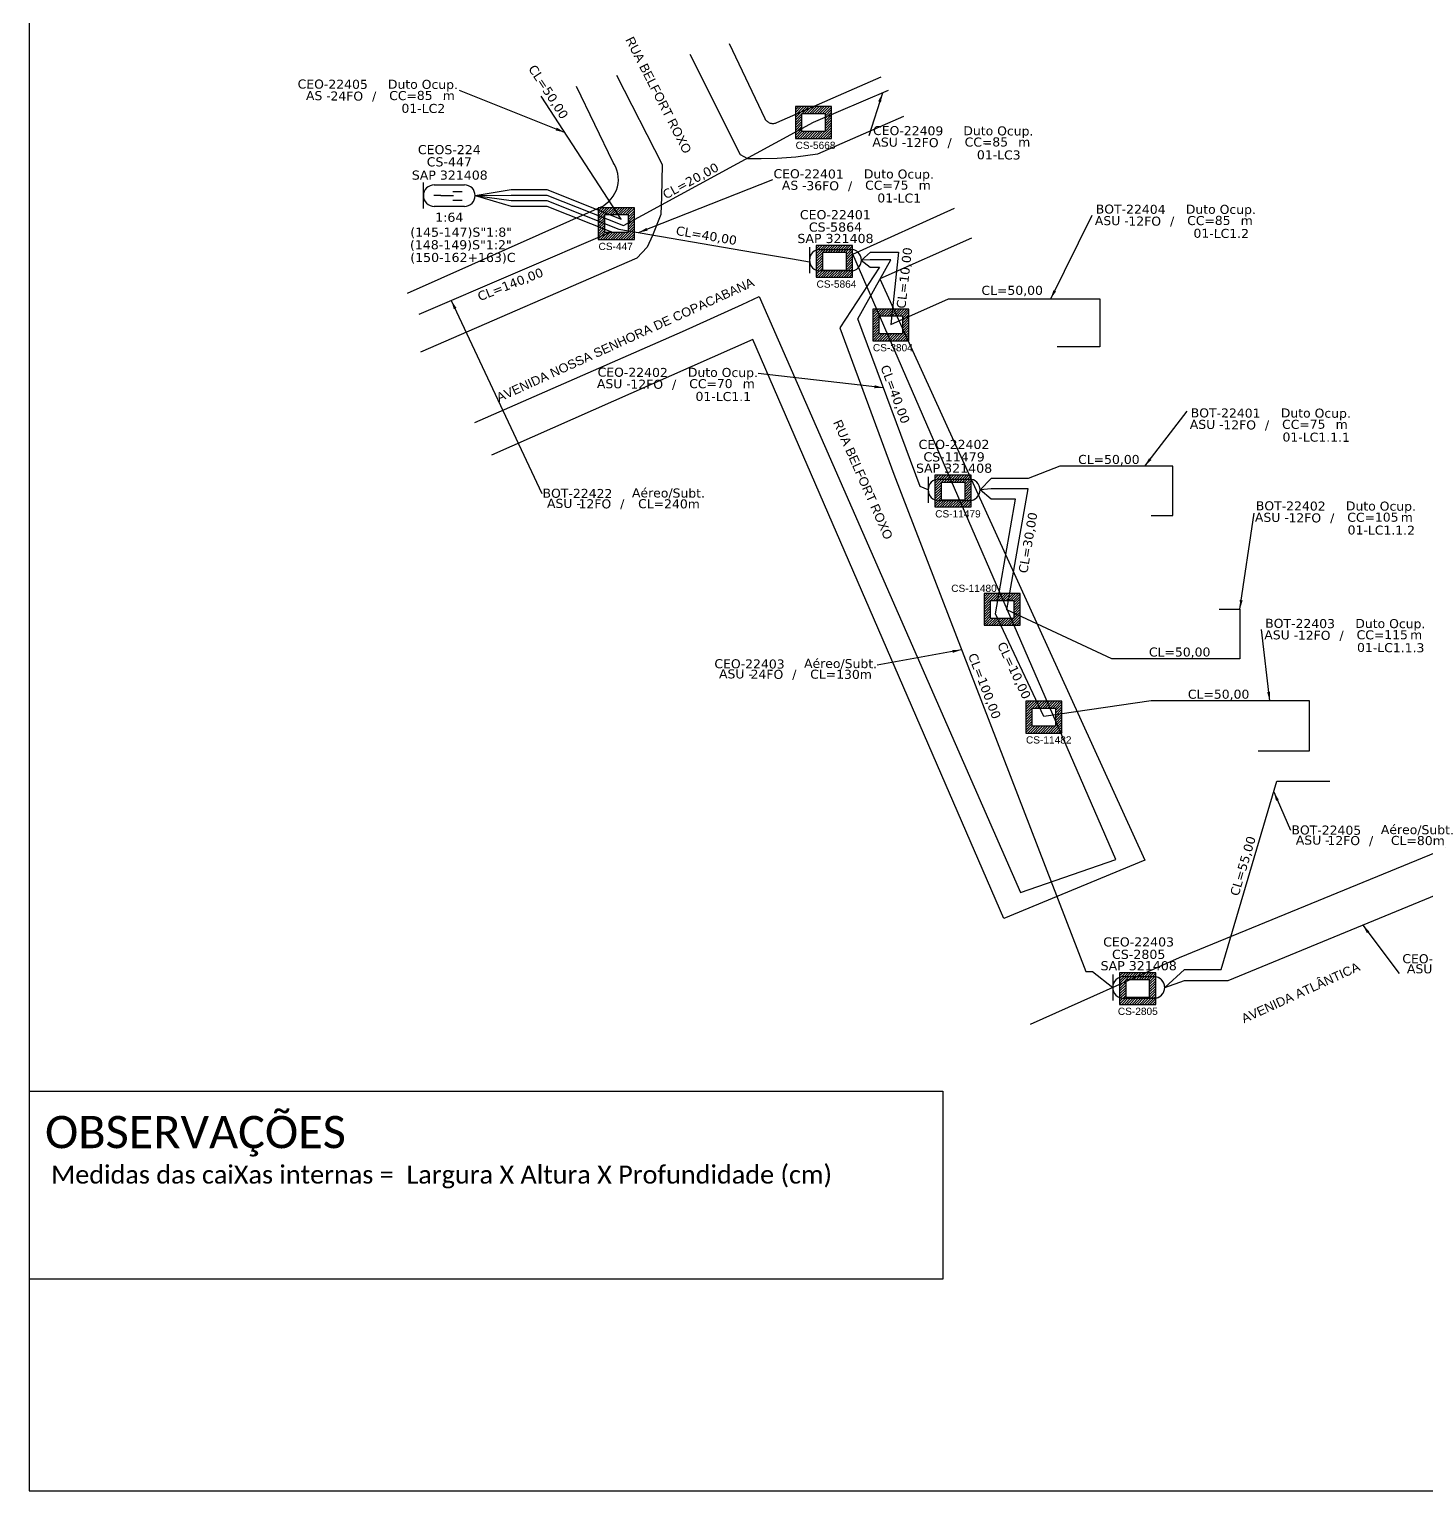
# Model space of a CAD drawing. Extents: x -89 to 749, y 705 to 1299.
# Drawn here: x -89.3 to 219.7, y 705 to 1028.3 of the extents above; entities that cross this region are included whole.
import ezdxf
from ezdxf.enums import TextEntityAlignment as Align

# ---------------------------------------------------------------- set-up
doc = ezdxf.new("R2010")
doc.units = 0
for name, color, linetype in [('10.0-Cartográfico', 252, 'Continuous'), ('10.1-Caixas Subterrâneas', 5, 'Continuous'), ('20.4-CEOS', 1, 'Continuous'), ('20.5-CEO', 1, 'Continuous'), ('CAP a instalar', 1, 'Continuous'), ('celulas gpon', 7, 'Continuous'), ('label_cabos', 7, 'Continuous'), ('Legenda', 1, 'Continuous'), ('Segmento de Logradouro Texto', 238, 'Continuous')]:
    doc.layers.add(name, color=color, linetype=linetype)
doc.layers.add('EXTRA', color=50, linetype='Continuous', plot=False)
doc.styles.add('ARIAL', font='arial.ttf')
doc.styles.add('DIGICADE', font='')
doc.styles.add('siredit', font='verdana.ttf')
doc.styles.add('WMF-Calibri0', font='calibri.ttf')
doc.styles.get('DIGICADE').set_extended_font_data('Arial')
doc.linetypes.add('FENCELINE1', pattern='A,0.25,-0.1,[133,ltypeshp.shx,S=0.1,R=0,X=-0.1,Y=0],-0.1,1', length=1.45)
doc.dimstyles.new('CC', dxfattribs={"dimtxt": 1, "dimasz": 2, "dimexe": 0.18, "dimexo": 0.0625, "dimgap": 0.09, "dimtad": 0, "dimdec": 0, "dimrnd": 1, "dimzin": 0, "dimdsep": 46, "dimtxsty": 'siredit', "dimblk": 'NONE', "dimcen": 0, "dimse1": 1, "dimse2": 1, "dimsd1": 1, "dimsd2": 1, "dimclrt": 7, "dimadec": 0, "dimazin": 0, "dimtfac": 1, "dimtdec": 0, "dimtofl": 0, "dimtmove": 0, "dimatfit": 3, "dimfxl": 0, "dimtolj": 1, "dimtzin": 0, "dimarcsym": 0})

# ---------------------------------------------------------------- blocks, each defined once
blk = doc.blocks.new('*X72')
at = {"color": 0, "linetype": 'Continuous'}
for p, q in [((-1.25, 0.34099), (-0.49099, 1.1)), ((-1.25, 0.517767), (-0.667767, 1.1)), ((-1.25, 0.694544), (-0.844544, 1.1)), ((-1.25, 0.87132), (-1.02132, 1.1)), ((-1.25, 1.048097), (-1.198097, 1.1)), ((-0.789214, 0.625), (-0.314214, 1.1)), ((-0.612437, 0.625), (-0.137437, 1.1)), ((-0.43566, 0.625), (0.03934, 1.1)), ((-0.258883, 0.625), (0.216117, 1.1)), ((-0.082107, 0.625), (0.392893, 1.1)), ((0.09467, 0.625), (0.56967, 1.1)), ((0.271447, 0.625), (0.746447, 1.1)), ((0.448223, 0.625), (0.923223, 1.1)), ((0.625, 0.625), (1.1, 1.1)), ((0.801777, 0.625), (1.25, 1.073223)), ((-1.25, 0.164214), (-0.8035, 0.610714)), ((-1.25, -0.012563), (-0.8035, 0.433937)), ((-1.25, -0.18934), (-0.8035, 0.25716)), ((-1.25, -0.366117), (-0.8035, 0.080383)), ((0.8035, 0.449947), (1.25, 0.896447)), ((0.8035, 0.27317), (1.25, 0.71967)), ((0.8035, 0.096393), (1.25, 0.542893)), ((0.8035, -0.080383), (1.25, 0.366117)), ((0.8035, -0.25716), (1.25, 0.18934)), ((0.8035, -0.433937), (1.25, 0.012563)), ((-1.25, -0.542893), (-0.8035, -0.096393)), ((-1.25, -0.71967), (-0.8035, -0.27317)), ((-1.25, -0.896447), (-0.8035, -0.449947)), ((-1.25, -1.073223), (-0.801777, -0.625)), ((-1.1, -1.1), (-0.625, -0.625)), ((-0.923223, -1.1), (-0.448223, -0.625)), ((-0.746447, -1.1), (-0.271447, -0.625)), ((-0.56967, -1.1), (-0.09467, -0.625)), ((-0.392893, -1.1), (0.082107, -0.625)), ((-0.216117, -1.1), (0.258883, -0.625)), ((-0.03934, -1.1), (0.43566, -0.625)), ((0.137437, -1.1), (0.612437, -0.625)), ((0.314214, -1.1), (0.789214, -0.625)), ((0.49099, -1.1), (1.25, -0.34099)), ((0.667767, -1.1), (1.25, -0.517767)), ((0.8035, -0.610714), (1.25, -0.164214)), ((0.844544, -1.1), (1.25, -0.694544)), ((1.02132, -1.1), (1.25, -0.87132)), ((1.198097, -1.1), (1.25, -1.048097))]:
    blk.add_line(p, q, dxfattribs=at)
blk = doc.blocks.new('MANHOLE_MQ')
at = {"color": 0, "linetype": 'Continuous'}
for p, q in [((0.00000623, 0.00000569), (-0.00000627, 0.00000569)), ((-0.00000627, 0.00000569), (-0.00000627, -0.00000531)), ((0.00000623, -0.00000531), (0.00000623, 0.00000569)), ((-0.00000404, 0.00000331), (0.00000399, 0.00000331)), ((-0.00000404, -0.00000294), (-0.00000404, 0.00000331)), ((0.00000399, 0.00000331), (0.00000399, -0.00000294)), ((0.00000399, -0.00000294), (-0.00000404, -0.00000294)), ((0.00000399, -0.00000294), (0.00000399, -0.00000294)), ((-0.00000627, -0.00000531), (0.00000623, -0.00000531))]:
    blk.add_line(p, q, dxfattribs=at)
at = {"color": 0, "linetype": 'Continuous', "xscale": 5e-06, "yscale": 5e-06, "zscale": 1e-05}
blk.add_blockref('*X72', (-0.00000002, 0.00000019), dxfattribs=at)
blk = doc.blocks.new('Inst CB DT OCUP CFOA-SM-AS-80-TS-36')
at = {"layer": 'label_cabos', "color": 0, "style": 'siredit'}
for tag, flags, p in [('ID_ATIVIDADE', 3, (1.31, 2.67)), ('FATOR', 1, (11.56, 2.55))]:
    blk.add_attdef(tag, text='', height=1, rotation=359.69, dxfattribs=dict(at, flags=flags)).set_placement(p, align=Align.MIDDLE_CENTER)
for tag, p in [('DESTINO_CABO', (3.13, 1.26)), ('TIPO_CABO', (13.11, 1.24)), ('TIPO_CABO', (1.76, 0)), ('CABO', (4.69, -0.05)), ('/', (7.71, -0.05)), ('LANCE', (10.91, 0)), ('UND', (15.96, 0)), ('FID', (13.15, -1.41))]:
    blk.add_attdef(tag, text='', height=1, rotation=359.69, dxfattribs=at).set_placement(p, align=Align.MIDDLE_CENTER)
blk.add_attdef('QTDE', (12.43, -0.47), '', height=1, rotation=359.69, dxfattribs=at)
blk = doc.blocks.new('_None')
blk = doc.blocks.new('Inst CB DT OCUP CFOA-SM-ASU-120-S-12')
at = {"layer": 'label_cabos', "color": 0, "style": 'siredit'}
for tag, flags, p in [('ID_ATIVIDADE', 3, (1.31, 2.67)), ('FATOR', 1, (11.56, 2.55))]:
    blk.add_attdef(tag, text='', height=1, rotation=359.69, dxfattribs=dict(at, flags=flags)).set_placement(p, align=Align.MIDDLE_CENTER)
for tag, p in [('DESTINO_CABO', (3.13, 1.26)), ('TIPO_CABO', (13.11, 1.24)), ('TIPO_CABO', (1.26, 0)), ('CABO', (4.69, -0.05)), ('/', (7.71, -0.05)), ('LANCE', (10.91, 0)), ('UND', (15.96, 0)), ('FID', (13.15, -1.41))]:
    blk.add_attdef(tag, text='', height=1, rotation=359.69, dxfattribs=at).set_placement(p, align=Align.MIDDLE_CENTER)
blk.add_attdef('QTDE', (12.43, -0.47), '', height=1, rotation=359.69, dxfattribs=at)
blk = doc.blocks.new('LEGENDA DOS CABOS')
at = {"layer": 'EXTRA', "color": 0, "style": 'siredit'}
for tag, p in [('ID', (4.6, 0.97)), ('XX', (9.03, 0.97))]:
    blk.add_attdef(tag, text='', height=0.48, rotation=359.69, dxfattribs=at).set_placement(p, align=Align.MIDDLE_CENTER)
at = {"layer": 'Legenda', "color": 0, "style": 'siredit'}
for tag, p in [('TIPO_CABO', (1.31, 0)), ('CABO', (4.69, -0.05)), ('/', (6.81, -0.05)), ('METROS', (10.03, -0.05))]:
    blk.add_attdef(tag, text='', height=0.8, rotation=359.69, dxfattribs=at).set_placement(p, align=Align.MIDDLE_CENTER)
blk = doc.blocks.new('Inst CB DT OCUP CFOA-SM-AS-80-TS-24')
at = {"layer": 'label_cabos', "color": 0, "style": 'siredit'}
for tag, flags, p in [('ID_ATIVIDADE', 3, (1.31, 2.67)), ('FATOR', 1, (11.56, 2.55))]:
    blk.add_attdef(tag, text='', height=1, rotation=359.69, dxfattribs=dict(at, flags=flags)).set_placement(p, align=Align.MIDDLE_CENTER)
for tag, p in [('DESTINO_CABO', (3.13, 1.26)), ('TIPO_CABO', (13.11, 1.24)), ('TIPO_CABO', (1.76, 0)), ('CABO', (4.69, -0.05)), ('/', (7.71, -0.05)), ('LANCE', (10.91, 0)), ('UND', (15.96, 0)), ('FID', (13.15, -1.41))]:
    blk.add_attdef(tag, text='', height=1, rotation=359.69, dxfattribs=at).set_placement(p, align=Align.MIDDLE_CENTER)
blk.add_attdef('QTDE', (12.43, -0.47), '', height=1, rotation=359.69, dxfattribs=at)

msp = doc.modelspace()

# ---------------------------------------------------------------- linework, layer by layer
msp.add_lwpolyline([(-89.32, 705.02), (749.25, 705.02), (749.25, 1299.02), (-89.32, 1299.02), (-89.32, 705.02)])
at = {"color": 7}
for points in [[(150.29, 819.26), (150.29, 813.49)], [(152.69, 818.77), (159.4, 818.77)], [(152.69, 813.98), (159.33, 813.98)]]:
    msp.add_lwpolyline(points, dxfattribs=at)
msp.add_lwpolyline([(-89.24, 793.42), (112.74, 793.42), (112.74, 751.85), (-89.24, 751.85)], close=True, dxfattribs=at)
for centre, start, end in [((152.69, 816.37), 90, 270), ((159.4, 816.37), 268.3302, 90)]:
    msp.add_arc(centre, 2.39, start, end, dxfattribs=at)
at = {"layer": '10.0-Cartográfico', "color": 4}
for points in [[(65.49, 1025.18), (73.37, 1008.59), (73.45, 1008.41), (73.57, 1008.25), (73.69, 1008.11), (73.84, 1007.98), (74, 1007.86), (74.16, 1007.75), (74.35, 1007.66), (74.53, 1007.59), (74.73, 1007.54), (74.94, 1007.52), (75.14, 1007.51), (75.35, 1007.51), (75.55, 1007.55), (75.74, 1007.59), (75.99, 1007.68), (99.06, 1017.82)], [(103.99, 1009.01), (85.04, 1000.72), (80.23, 1000.07), (76.06, 999.73), (72.52, 999.69), (69.63, 999.65), (68.01, 1000.53), (56.87, 1022.76)], [(-5.63, 969.99), (37.66, 989.31), (38.3, 989.76), (38.88, 990.26), (39.4, 990.82), (39.84, 991.44), (40.22, 992.1), (40.54, 992.77), (40.76, 993.48), (40.91, 994.22), (40.96, 994.96), (40.95, 995.7), (40.84, 996.42), (40.66, 997.14), (40.37, 997.84), (40.03, 998.51), (39.81, 998.87), (31.73, 1015.71)], [(40.59, 1018.19), (50.65, 998.44), (50.51, 991.25), (50.33, 987.33), (48.51, 982.73), (47.36, 980.1), (45.04, 977.68), (-2.77, 956.88)], [(9.21, 941.31), (55.18, 961.48), (68.33, 967.45), (72.09, 969.19), (129.9, 837.36), (150.98, 844.64), (92.85, 978.59), (115.3, 988.79)], [(119.04, 982.09), (98.79, 973.13), (157.41, 844.49), (126.22, 831.62), (70.7, 959.73), (12.92, 934.14)], [(132.12, 808.24), (165.03, 823.01), (288.87, 873.78)]]:
    msp.add_lwpolyline(points, dxfattribs=at)
at = {"layer": '20.5-CEO', "color": 7}
for p, q in [((0.24, 993.92), (6.92, 993.92)), ((6.92, 989.15), (0.24, 989.15)), ((85.62, 979.65), (92.33, 979.65)), ((92.33, 974.86), (85.62, 974.86)), ((111.86, 928.82), (118.57, 928.82)), ((118.57, 924.04), (111.86, 924.04)), ((152.69, 818.77), (159.4, 818.77)), ((159.4, 813.98), (152.69, 813.98))]:
    msp.add_line(p, q, dxfattribs=at)
for points in [[(-2.15, 988.66), (-2.15, 994.41)], [(1.73, 991.54), (0.13, 991.54)], [(1.73, 991.54), (4.49, 991.54)], [(4.37, 992.48), (6.4, 992.48)], [(4.37, 990.5), (6.4, 990.5)], [(83.23, 980.14), (83.23, 974.37)], [(109.46, 929.32), (109.46, 923.55)], [(150.29, 819.26), (150.29, 813.49)]]:
    msp.add_lwpolyline(points, dxfattribs=at)
for centre, radius, start, end in [((0.24, 991.54), 2.38, 90, 270), ((6.92, 991.54), 2.38, 270, 90), ((85.62, 977.26), 2.39, 90, 270), ((92.33, 977.26), 2.39, 270, 90), ((111.86, 926.43), 2.39, 90, 270), ((118.57, 926.43), 2.39, 270, 90), ((152.69, 816.37), 2.39, 90, 270), ((159.4, 816.37), 2.39, 270, 90)]:
    msp.add_arc(centre, radius, start, end, dxfattribs=at)
at = {"layer": 'CAP a instalar', "color": 7, "linetype": 'FENCELINE1', "ltscale": 5}
for points in [[(9.31, 991.53), (17.28, 991.65), (25.13, 991.65), (42.07, 984.93), (84.1, 1007.82), (100.71, 1014.88)], [(9.31, 991.53), (17.28, 992.86), (25.13, 992.86), (41.61, 986.33), (23.93, 1013.52)], [(9.31, 991.53), (17.28, 989.22), (25.13, 989.22), (39.45, 983.54), (-3.17, 965.25)], [(9.31, 991.53), (17.28, 990.43), (25.13, 990.43), (41.1, 984.1), (71.09, 978.98), (79.45, 977.55), (83.23, 976.9)], [(94.68, 977.22), (96.67, 975.68), (98.68, 975.68), (89.93, 962.27), (101.85, 929.95), (144.31, 819.91), (145.84, 819.93), (150.29, 816.37)], [(109.46, 926.43), (107.71, 927.16), (93.94, 964.31), (101.21, 977.33), (96.67, 977.34), (94.68, 977.22)], [(94.73, 977.26), (96.76, 979), (102.95, 979), (101.2, 963.05), (114, 968.69), (147.46, 968.69), (147.46, 958.11), (138.02, 958.11)], [(158.83, 920.79), (163.58, 920.79), (163.58, 931.67), (138.63, 931.67), (131.6, 928.92), (123.42, 928.92), (120.96, 926.43)], [(173.83, 900.08), (178.43, 900.08), (178.43, 889.07), (150.09, 889.07), (126.91, 899.88), (131.6, 926.66), (123.42, 926.66), (120.96, 926.43)], [(182.49, 868.71), (193.8, 868.71), (193.8, 879.75), (158.81, 879.75), (135.05, 876.29), (124.35, 899.02), (128.8, 924.41), (123.42, 924.41), (120.96, 926.43)], [(161.79, 816.37), (166.13, 817.91), (175.83, 817.91), (285, 862.85), (286.47, 867.85), (290.29, 867.8), (291.99, 870.25)], [(161.79, 816.37), (166.13, 820.36), (174.29, 820.36), (186.61, 861.98), (198.33, 861.98)]]:
    msp.add_lwpolyline(points, dxfattribs=at)

# ---------------------------------------------------------------- block references
at = {"layer": '10.1-Caixas Subterrâneas', "color": 30, "xscale": 639575.1086223164, "yscale": 639575.1086223164, "zscale": 639575.1086223164}
for p, rotation in [((84.1, 1007.82), 180.0000000000629), ((40.52, 985.46), 180.0000000000629), ((88.73, 977.12), 180.0000000000628), ((101.2, 963.05), 180.0000000000627), ((114.97, 926.3), 180.0000000000627), ((125.84, 900.12), 180.0000000000626), ((135.05, 876.29), 180.0000000000626), ((155.8, 816.24), 180.0000000000626)]:
    msp.add_blockref('MANHOLE_MQ', p, dxfattribs=dict(at, rotation=rotation))
at = {"layer": 'label_cabos', "color": 0, "lineweight": 0}
ref = msp.add_blockref('Inst CB DT OCUP CFOA-SM-AS-80-TS-24', (-28.47, 1013.66), dxfattribs=dict(at, xscale=2, yscale=2, zscale=2))
ref.add_attrib('DESTINO_CABO', 'CEO-22405', dxfattribs={"color": 0, "height": 2, "rotation": 359.69, "style": 'siredit'}).set_placement((-22.2, 1016.19), align=Align.MIDDLE_CENTER)
ref.add_attrib('CABO', '24FO', dxfattribs={"color": 0, "height": 2, "rotation": 359.69, "style": 'siredit'}).set_placement((-19.09, 1013.56), align=Align.MIDDLE_CENTER)
ref.add_attrib('TIPO_CABO', 'Duto Ocup.', dxfattribs={"color": 0, "height": 2, "rotation": 359.69, "style": 'siredit'}).set_placement((-2.25, 1016.15), align=Align.MIDDLE_CENTER)
ref.add_attrib('/', '/', dxfattribs={"color": 0, "height": 2, "rotation": 359.69, "style": 'siredit'}).set_placement((-13.04, 1013.56), align=Align.MIDDLE_CENTER)
ref.add_attrib('TIPO_CABO', 'AS - ', dxfattribs={"color": 0, "height": 2, "rotation": 359.69, "style": 'siredit'}).set_placement((-24.94, 1013.65), align=Align.MIDDLE_CENTER)
ref.add_attrib('FID', '01-LC2', dxfattribs={"color": 0, "height": 2, "rotation": 359.69, "style": 'siredit'}).set_placement((-2.17, 1010.83), align=Align.MIDDLE_CENTER)
ref.add_attrib('LANCE', 'CC=', dxfattribs={"color": 0, "height": 2, "rotation": 359.69, "style": 'siredit'}).set_placement((-6.65, 1013.66), align=Align.MIDDLE_CENTER)
ref.add_attrib('QTDE', '85', (-3.61, 1012.71), dxfattribs={"color": 0, "height": 2, "rotation": 359.69, "style": 'siredit'})
ref.add_attrib('UND', 'm', dxfattribs={"color": 0, "height": 2, "rotation": 359.69, "style": 'siredit'}).set_placement((3.46, 1013.66), align=Align.MIDDLE_CENTER)
ref = msp.add_blockref('Inst CB DT OCUP CFOA-SM-ASU-120-S-12', (98.79, 1003.37), dxfattribs=dict(at, xscale=2, yscale=2, zscale=2))
ref.add_attrib('DESTINO_CABO', 'CEO-22409', dxfattribs={"color": 0, "height": 2, "rotation": 359.69, "style": 'siredit'}).set_placement((105.06, 1005.9), align=Align.MIDDLE_CENTER)
ref.add_attrib('CABO', '12FO', dxfattribs={"color": 0, "height": 2, "rotation": 359.69, "style": 'siredit'}).set_placement((108.17, 1003.27), align=Align.MIDDLE_CENTER)
ref.add_attrib('TIPO_CABO', 'Duto Ocup.', dxfattribs={"color": 0, "height": 2, "rotation": 359.69, "style": 'siredit'}).set_placement((125.01, 1005.86), align=Align.MIDDLE_CENTER)
ref.add_attrib('/', '/', dxfattribs={"color": 0, "height": 2, "rotation": 359.69, "style": 'siredit'}).set_placement((114.22, 1003.27), align=Align.MIDDLE_CENTER)
ref.add_attrib('TIPO_CABO', 'ASU - ', dxfattribs={"color": 0, "height": 2, "rotation": 359.69, "style": 'siredit'}).set_placement((101.32, 1003.36), align=Align.MIDDLE_CENTER)
ref.add_attrib('FID', '01-LC3', dxfattribs={"color": 0, "height": 2, "rotation": 359.69, "style": 'siredit'}).set_placement((125.09, 1000.55), align=Align.MIDDLE_CENTER)
ref.add_attrib('LANCE', 'CC=', dxfattribs={"color": 0, "height": 2, "rotation": 359.69, "style": 'siredit'}).set_placement((120.61, 1003.38), align=Align.MIDDLE_CENTER)
ref.add_attrib('QTDE', '85', (123.65, 1002.42), dxfattribs={"color": 0, "height": 2, "rotation": 359.69, "style": 'siredit'})
ref.add_attrib('UND', 'm', dxfattribs={"color": 0, "height": 2, "rotation": 359.69, "style": 'siredit'}).set_placement((130.72, 1003.38), align=Align.MIDDLE_CENTER)
ref = msp.add_blockref('Inst CB DT OCUP CFOA-SM-AS-80-TS-36', (76.78, 993.83), dxfattribs=dict(at, xscale=2, yscale=2, zscale=2))
ref.add_attrib('DESTINO_CABO', 'CEO-22401', dxfattribs={"color": 0, "height": 2, "rotation": 359.69, "style": 'siredit'}).set_placement((83.04, 996.35), align=Align.MIDDLE_CENTER)
ref.add_attrib('CABO', '36FO', dxfattribs={"color": 0, "height": 2, "rotation": 359.69, "style": 'siredit'}).set_placement((86.15, 993.72), align=Align.MIDDLE_CENTER)
ref.add_attrib('TIPO_CABO', 'Duto Ocup.', dxfattribs={"color": 0, "height": 2, "rotation": 359.69, "style": 'siredit'}).set_placement((103, 996.31), align=Align.MIDDLE_CENTER)
ref.add_attrib('/', '/', dxfattribs={"color": 0, "height": 2, "rotation": 359.69, "style": 'siredit'}).set_placement((92.21, 993.72), align=Align.MIDDLE_CENTER)
ref.add_attrib('TIPO_CABO', 'AS - ', dxfattribs={"color": 0, "height": 2, "rotation": 359.69, "style": 'siredit'}).set_placement((80.3, 993.82), align=Align.MIDDLE_CENTER)
ref.add_attrib('FID', '01-LC1', dxfattribs={"color": 0, "height": 2, "rotation": 359.69, "style": 'siredit'}).set_placement((103.07, 991), align=Align.MIDDLE_CENTER)
ref.add_attrib('LANCE', 'CC=', dxfattribs={"color": 0, "height": 2, "rotation": 359.69, "style": 'siredit'}).set_placement((98.6, 993.83), align=Align.MIDDLE_CENTER)
ref.add_attrib('QTDE', '75', (101.64, 992.88), dxfattribs={"color": 0, "height": 2, "rotation": 359.69, "style": 'siredit'})
ref.add_attrib('UND', 'm', dxfattribs={"color": 0, "height": 2, "rotation": 359.69, "style": 'siredit'}).set_placement((108.71, 993.83), align=Align.MIDDLE_CENTER)
ref = msp.add_blockref('Inst CB DT OCUP CFOA-SM-ASU-120-S-12', (148, 986.01), dxfattribs=dict(at, xscale=2, yscale=2, zscale=2))
ref.add_attrib('DESTINO_CABO', 'BOT-22404', dxfattribs={"color": 0, "height": 2, "rotation": 359.69, "style": 'siredit'}).set_placement((154.26, 988.53), align=Align.MIDDLE_CENTER)
ref.add_attrib('CABO', '12FO', dxfattribs={"color": 0, "height": 2, "rotation": 359.69, "style": 'siredit'}).set_placement((157.37, 985.9), align=Align.MIDDLE_CENTER)
ref.add_attrib('TIPO_CABO', 'Duto Ocup.', dxfattribs={"color": 0, "height": 2, "rotation": 359.69, "style": 'siredit'}).set_placement((174.21, 988.5), align=Align.MIDDLE_CENTER)
ref.add_attrib('/', '/', dxfattribs={"color": 0, "height": 2, "rotation": 359.69, "style": 'siredit'}).set_placement((163.43, 985.9), align=Align.MIDDLE_CENTER)
ref.add_attrib('TIPO_CABO', 'ASU - ', dxfattribs={"color": 0, "height": 2, "rotation": 359.69, "style": 'siredit'}).set_placement((150.52, 986), align=Align.MIDDLE_CENTER)
ref.add_attrib('FID', '01-LC1.2', dxfattribs={"color": 0, "height": 2, "rotation": 359.69, "style": 'siredit'}).set_placement((174.29, 983.18), align=Align.MIDDLE_CENTER)
ref.add_attrib('LANCE', 'CC=', dxfattribs={"color": 0, "height": 2, "rotation": 359.69, "style": 'siredit'}).set_placement((169.82, 986.01), align=Align.MIDDLE_CENTER)
ref.add_attrib('QTDE', '85', (172.86, 985.06), dxfattribs={"color": 0, "height": 2, "rotation": 359.69, "style": 'siredit'})
ref.add_attrib('UND', 'm', dxfattribs={"color": 0, "height": 2, "rotation": 359.69, "style": 'siredit'}).set_placement((179.93, 986.01), align=Align.MIDDLE_CENTER)
ref = msp.add_blockref('Inst CB DT OCUP CFOA-SM-ASU-120-S-12', (37.87, 949.93), dxfattribs=dict(at, xscale=2, yscale=2, zscale=2))
ref.add_attrib('DESTINO_CABO', 'CEO-22402', dxfattribs={"color": 0, "height": 2, "rotation": 359.69, "style": 'siredit'}).set_placement((44.14, 952.45), align=Align.MIDDLE_CENTER)
ref.add_attrib('CABO', '12FO', dxfattribs={"color": 0, "height": 2, "rotation": 359.69, "style": 'siredit'}).set_placement((47.24, 949.82), align=Align.MIDDLE_CENTER)
ref.add_attrib('TIPO_CABO', 'Duto Ocup.', dxfattribs={"color": 0, "height": 2, "rotation": 359.69, "style": 'siredit'}).set_placement((64.09, 952.42), align=Align.MIDDLE_CENTER)
ref.add_attrib('/', '/', dxfattribs={"color": 0, "height": 2, "rotation": 359.69, "style": 'siredit'}).set_placement((53.3, 949.82), align=Align.MIDDLE_CENTER)
ref.add_attrib('TIPO_CABO', 'ASU - ', dxfattribs={"color": 0, "height": 2, "rotation": 359.69, "style": 'siredit'}).set_placement((40.4, 949.92), align=Align.MIDDLE_CENTER)
ref.add_attrib('FID', '01-LC1.1', dxfattribs={"color": 0, "height": 2, "rotation": 359.69, "style": 'siredit'}).set_placement((64.17, 947.1), align=Align.MIDDLE_CENTER)
ref.add_attrib('LANCE', 'CC=', dxfattribs={"color": 0, "height": 2, "rotation": 359.69, "style": 'siredit'}).set_placement((59.69, 949.93), align=Align.MIDDLE_CENTER)
ref.add_attrib('QTDE', '70', (62.73, 948.98), dxfattribs={"color": 0, "height": 2, "rotation": 359.69, "style": 'siredit'})
ref.add_attrib('UND', 'm', dxfattribs={"color": 0, "height": 2, "rotation": 359.69, "style": 'siredit'}).set_placement((69.8, 949.93), align=Align.MIDDLE_CENTER)
ref = msp.add_blockref('Inst CB DT OCUP CFOA-SM-ASU-120-S-12', (168.99, 940.93), dxfattribs=dict(at, xscale=2, yscale=2, zscale=2))
ref.add_attrib('DESTINO_CABO', 'BOT-22401', dxfattribs={"color": 0, "height": 2, "rotation": 359.69, "style": 'siredit'}).set_placement((175.26, 943.45), align=Align.MIDDLE_CENTER)
ref.add_attrib('CABO', '12FO', dxfattribs={"color": 0, "height": 2, "rotation": 359.69, "style": 'siredit'}).set_placement((178.37, 940.82), align=Align.MIDDLE_CENTER)
ref.add_attrib('TIPO_CABO', 'Duto Ocup.', dxfattribs={"color": 0, "height": 2, "rotation": 359.69, "style": 'siredit'}).set_placement((195.21, 943.42), align=Align.MIDDLE_CENTER)
ref.add_attrib('/', '/', dxfattribs={"color": 0, "height": 2, "rotation": 359.69, "style": 'siredit'}).set_placement((184.42, 940.82), align=Align.MIDDLE_CENTER)
ref.add_attrib('TIPO_CABO', 'ASU - ', dxfattribs={"color": 0, "height": 2, "rotation": 359.69, "style": 'siredit'}).set_placement((171.52, 940.92), align=Align.MIDDLE_CENTER)
ref.add_attrib('FID', '01-LC1.1.1', dxfattribs={"color": 0, "height": 2, "rotation": 359.69, "style": 'siredit'}).set_placement((195.29, 938.1), align=Align.MIDDLE_CENTER)
ref.add_attrib('LANCE', 'CC=', dxfattribs={"color": 0, "height": 2, "rotation": 359.69, "style": 'siredit'}).set_placement((190.81, 940.93), align=Align.MIDDLE_CENTER)
ref.add_attrib('QTDE', '75', (193.85, 939.98), dxfattribs={"color": 0, "height": 2, "rotation": 359.69, "style": 'siredit'})
ref.add_attrib('UND', 'm', dxfattribs={"color": 0, "height": 2, "rotation": 359.69, "style": 'siredit'}).set_placement((200.92, 940.93), align=Align.MIDDLE_CENTER)
ref = msp.add_blockref('LEGENDA DOS CABOS', (23.44, 922.41), dxfattribs=dict(at, xscale=2, yscale=2, zscale=2))
ref.add_attrib('ID', 'BOT-22422', dxfattribs={"color": 0, "height": 2, "rotation": 359.69, "style": 'siredit'}).set_placement((31.92, 925.67), align=Align.MIDDLE_CENTER)
ref.add_attrib('CABO', '12FO', dxfattribs={"color": 0, "height": 2, "rotation": 359.69, "style": 'siredit'}).set_placement((35.77, 923.36), align=Align.MIDDLE_CENTER)
ref.add_attrib('METROS', 'CL=240m', dxfattribs={"color": 0, "height": 2, "rotation": 359.69, "style": 'siredit'}).set_placement((52.16, 923.36), align=Align.MIDDLE_CENTER)
ref.add_attrib('XX', 'Aéreo/Subt.', dxfattribs={"color": 0, "height": 2, "rotation": 359.69, "style": 'siredit'}).set_placement((52.05, 925.75), align=Align.MIDDLE_CENTER)
ref.add_attrib('/', '/', dxfattribs={"color": 0, "height": 2, "rotation": 359.69, "style": 'siredit'}).set_placement((41.82, 923.36), align=Align.MIDDLE_CENTER)
ref.add_attrib('TIPO_CABO', 'ASU -', dxfattribs={"color": 0, "height": 2, "rotation": 359.69, "style": 'siredit'}).set_placement((28.92, 923.45), align=Align.MIDDLE_CENTER)
ref = msp.add_blockref('Inst CB DT OCUP CFOA-SM-ASU-120-S-12', (183.4, 920.36), dxfattribs=dict(at, xscale=2, yscale=2, zscale=2))
ref.add_attrib('DESTINO_CABO', 'BOT-22402', dxfattribs={"color": 0, "height": 2, "rotation": 359.69, "style": 'siredit'}).set_placement((189.66, 922.89), align=Align.MIDDLE_CENTER)
ref.add_attrib('CABO', '12FO', dxfattribs={"color": 0, "height": 2, "rotation": 359.69, "style": 'siredit'}).set_placement((192.77, 920.26), align=Align.MIDDLE_CENTER)
ref.add_attrib('TIPO_CABO', 'Duto Ocup.', dxfattribs={"color": 0, "height": 2, "rotation": 359.69, "style": 'siredit'}).set_placement((209.61, 922.85), align=Align.MIDDLE_CENTER)
ref.add_attrib('/', '/', dxfattribs={"color": 0, "height": 2, "rotation": 359.69, "style": 'siredit'}).set_placement((198.83, 920.26), align=Align.MIDDLE_CENTER)
ref.add_attrib('TIPO_CABO', 'ASU - ', dxfattribs={"color": 0, "height": 2, "rotation": 359.69, "style": 'siredit'}).set_placement((185.92, 920.36), align=Align.MIDDLE_CENTER)
ref.add_attrib('FID', '01-LC1.1.2', dxfattribs={"color": 0, "height": 2, "rotation": 359.69, "style": 'siredit'}).set_placement((209.69, 917.54), align=Align.MIDDLE_CENTER)
ref.add_attrib('LANCE', 'CC=', dxfattribs={"color": 0, "height": 2, "rotation": 359.69, "style": 'siredit'}).set_placement((205.22, 920.37), align=Align.MIDDLE_CENTER)
ref.add_attrib('QTDE', '105', (208.26, 919.42), dxfattribs={"color": 0, "height": 2, "rotation": 359.69, "style": 'siredit'})
ref.add_attrib('UND', 'm', dxfattribs={"color": 0, "height": 2, "rotation": 359.69, "style": 'siredit'}).set_placement((215.33, 920.37), align=Align.MIDDLE_CENTER)
ref = msp.add_blockref('Inst CB DT OCUP CFOA-SM-ASU-120-S-12', (185.47, 894.37), dxfattribs=dict(at, xscale=2, yscale=2, zscale=2))
ref.add_attrib('DESTINO_CABO', 'BOT-22403', dxfattribs={"color": 0, "height": 2, "rotation": 359.69, "style": 'siredit'}).set_placement((191.73, 896.89), align=Align.MIDDLE_CENTER)
ref.add_attrib('CABO', '12FO', dxfattribs={"color": 0, "height": 2, "rotation": 359.69, "style": 'siredit'}).set_placement((194.84, 894.27), align=Align.MIDDLE_CENTER)
ref.add_attrib('TIPO_CABO', 'Duto Ocup.', dxfattribs={"color": 0, "height": 2, "rotation": 359.69, "style": 'siredit'}).set_placement((211.69, 896.86), align=Align.MIDDLE_CENTER)
ref.add_attrib('/', '/', dxfattribs={"color": 0, "height": 2, "rotation": 359.69, "style": 'siredit'}).set_placement((200.9, 894.27), align=Align.MIDDLE_CENTER)
ref.add_attrib('TIPO_CABO', 'ASU - ', dxfattribs={"color": 0, "height": 2, "rotation": 359.69, "style": 'siredit'}).set_placement((188, 894.36), align=Align.MIDDLE_CENTER)
ref.add_attrib('FID', '01-LC1.1.3', dxfattribs={"color": 0, "height": 2, "rotation": 359.69, "style": 'siredit'}).set_placement((211.77, 891.54), align=Align.MIDDLE_CENTER)
ref.add_attrib('LANCE', 'CC=', dxfattribs={"color": 0, "height": 2, "rotation": 359.69, "style": 'siredit'}).set_placement((207.29, 894.37), align=Align.MIDDLE_CENTER)
ref.add_attrib('QTDE', '115', (210.33, 893.42), dxfattribs={"color": 0, "height": 2, "rotation": 359.69, "style": 'siredit'})
ref.add_attrib('UND', 'm', dxfattribs={"color": 0, "height": 2, "rotation": 359.69, "style": 'siredit'}).set_placement((217.4, 894.37), align=Align.MIDDLE_CENTER)
ref = msp.add_blockref('LEGENDA DOS CABOS', (61.49, 884.69), dxfattribs=dict(at, xscale=2, yscale=2, zscale=2))
ref.add_attrib('ID', 'CEO-22403', dxfattribs={"color": 0, "height": 2, "rotation": 359.69, "style": 'siredit'}).set_placement((69.97, 887.95), align=Align.MIDDLE_CENTER)
ref.add_attrib('CABO', '24FO', dxfattribs={"color": 0, "height": 2, "rotation": 359.69, "style": 'siredit'}).set_placement((73.82, 885.64), align=Align.MIDDLE_CENTER)
ref.add_attrib('METROS', 'CL=130m', dxfattribs={"color": 0, "height": 2, "rotation": 359.69, "style": 'siredit'}).set_placement((90.21, 885.64), align=Align.MIDDLE_CENTER)
ref.add_attrib('XX', 'Aéreo/Subt.', dxfattribs={"color": 0, "height": 2, "rotation": 359.69, "style": 'siredit'}).set_placement((90.11, 888.03), align=Align.MIDDLE_CENTER)
ref.add_attrib('/', '/', dxfattribs={"color": 0, "height": 2, "rotation": 359.69, "style": 'siredit'}).set_placement((79.88, 885.64), align=Align.MIDDLE_CENTER)
ref.add_attrib('TIPO_CABO', 'ASU -', dxfattribs={"color": 0, "height": 2, "rotation": 359.69, "style": 'siredit'}).set_placement((66.97, 885.73), align=Align.MIDDLE_CENTER)
ref = msp.add_blockref('LEGENDA DOS CABOS', (189.05, 847.92), dxfattribs=dict(at, xscale=2, yscale=2, zscale=2))
ref.add_attrib('ID', 'BOT-22405', dxfattribs={"color": 0, "height": 2, "rotation": 359.69, "style": 'siredit'}).set_placement((197.53, 851.18), align=Align.MIDDLE_CENTER)
ref.add_attrib('CABO', '12FO', dxfattribs={"color": 0, "height": 2, "rotation": 359.69, "style": 'siredit'}).set_placement((201.38, 848.87), align=Align.MIDDLE_CENTER)
ref.add_attrib('METROS', 'CL=80m', dxfattribs={"color": 0, "height": 2, "rotation": 359.69, "style": 'siredit'}).set_placement((217.77, 848.87), align=Align.MIDDLE_CENTER)
ref.add_attrib('XX', 'Aéreo/Subt.', dxfattribs={"color": 0, "height": 2, "rotation": 359.69, "style": 'siredit'}).set_placement((217.67, 851.27), align=Align.MIDDLE_CENTER)
ref.add_attrib('/', '/', dxfattribs={"color": 0, "height": 2, "rotation": 359.69, "style": 'siredit'}).set_placement((207.43, 848.87), align=Align.MIDDLE_CENTER)
ref.add_attrib('TIPO_CABO', 'ASU -', dxfattribs={"color": 0, "height": 2, "rotation": 359.69, "style": 'siredit'}).set_placement((194.53, 848.96), align=Align.MIDDLE_CENTER)
ref = msp.add_blockref('LEGENDA DOS CABOS', (213.62, 819.45), dxfattribs=dict(at, xscale=2, yscale=2, zscale=2))
ref.add_attrib('ID', 'CEO-22404', dxfattribs={"color": 0, "height": 2, "rotation": 359.69, "style": 'siredit'}).set_placement((222.1, 822.7), align=Align.MIDDLE_CENTER)
ref.add_attrib('CABO', '24FO', dxfattribs={"color": 0, "height": 2, "rotation": 359.69, "style": 'siredit'}).set_placement((225.95, 820.39), align=Align.MIDDLE_CENTER)
ref.add_attrib('METROS', 'CL=130m', dxfattribs={"color": 0, "height": 2, "rotation": 359.69, "style": 'siredit'}).set_placement((242.34, 820.39), align=Align.MIDDLE_CENTER)
ref.add_attrib('XX', 'Aéreo/Subt.', dxfattribs={"color": 0, "height": 2, "rotation": 359.69, "style": 'siredit'}).set_placement((242.23, 822.79), align=Align.MIDDLE_CENTER)
ref.add_attrib('/', '/', dxfattribs={"color": 0, "height": 2, "rotation": 359.69, "style": 'siredit'}).set_placement((232, 820.39), align=Align.MIDDLE_CENTER)
ref.add_attrib('TIPO_CABO', 'ASU -', dxfattribs={"color": 0, "height": 2, "rotation": 359.69, "style": 'siredit'}).set_placement((219.1, 820.49), align=Align.MIDDLE_CENTER)

# ---------------------------------------------------------------- texts
at = {"color": 7, "style": 'WMF-Calibri0'}
msp.add_text('OBSERVAÇÕES', height=7.1308, dxfattribs=at).set_placement((-85.83, 780.81))
at = {"color": 7, "insert": (-84.48, 776.97), "char_height": 4, "width": 658.8434, "attachment_point": 1, "style": 'WMF-Calibri0'}
msp.add_mtext('Medidas das caiXas internas =  Largura X Altura X Profundidade (cm)', dxfattribs=at)
at = {"layer": '10.1-Caixas Subterrâneas', "color": 30, "style": 'ARIAL'}
for s, p in [('CS-5668', (80.16, 1001.86)), ('CS-447', (36.58, 979.5)), ('CS-5864', (84.79, 971.17)), ('CS-3804', (97.26, 957.1)), ('CS-11479', (111.03, 920.34)), ('CS-11480', (114.58, 903.86)), ('CS-11482', (131.11, 870.33)), ('CS-2805', (151.43, 810.29))]:
    msp.add_text(s, height=1.6, dxfattribs=at).set_placement(p)
at = {"layer": '20.4-CEOS', "color": 7, "style": 'siredit'}
for s, p in [('CEO-22402', (115.19, 937.51)), ('CEO-22403', (156.02, 827.45))]:
    msp.add_text(s, height=2.019, dxfattribs=at).set_placement(p, align=Align.TOP_CENTER)
at = {"layer": '20.5-CEO', "color": 7, "style": 'siredit'}
for s, height, p in [('CEOS-224', 2.019, (3.58, 1002.72)), ('CS-447', 2.019, (3.58, 1000.02)), ('SAP 321408', 2.019, (3.68, 997.08)), ('1:64', 2.019, (3.58, 987.76)), ('CEO-22401', 2.019, (88.95, 988.33)), ('SAP 321408', 2.028, (88.98, 983.07)), ('CS-5864', 2.028, (88.98, 985.59)), ('CS-11479', 2.028, (115.21, 934.76)), ('SAP 321408', 2.028, (115.21, 932.25)), ('CS-2805', 2.028, (156.04, 824.71)), ('SAP 321408', 2.028, (156.04, 822.19))]:
    msp.add_text(s, height=height, dxfattribs=at).set_placement(p, align=Align.TOP_CENTER)
for s, p in [('(145-147)S"1:8"', (-5.05, 982.44)), ('(148-149)S"1:2"', (-5.12, 979.65)), ('(150-162+163)C', (-5.05, 976.85))]:
    msp.add_text(s, height=2.0194, dxfattribs=at).set_placement(p)
at = {"layer": 'celulas gpon', "style": 'siredit'}
for s, rotation, p in [('CL=50,00', 303.0462, (20.96, 1019.64)), ('CL=20,00', 28.54, (51.45, 990.69)), ('CL=40,00', 350.4346, (53.58, 982.86)), ('CL=10,00', 83.5891, (104.44, 966.46)), ('CL=140,00', 21.5124, (10.32, 968.17)), ('CL=50,00', 0.0098, (121.26, 969.58)), ('CL=40,00', 290.4012, (98.9, 953.63)), ('CL=50,00', 0.0098, (142.64, 932.17)), ('CL=30,00', 80.4828, (131.4, 907.89)), ('CL=10,00', 295.2137, (124.7, 892.22)), ('CL=100,00', 291.0893, (118.26, 889.85)), ('CL=50,00', 0.0098, (158.3, 889.57)), ('CL=50,00', 0.0098, (166.91, 880.24)), ('CL=55,00', 73.4997, (178.1, 836.44))]:
    msp.add_text(s, height=2, rotation=rotation, dxfattribs=at).set_placement(p)
at = {"layer": 'Segmento de Logradouro Texto', "color": 5, "linetype": 'Continuous', "style": 'DIGICADE'}
for s, rotation, p in [('RUA BELFORT ROXO', 297.0603, (42.47, 1026.05)), ('AVENIDA NOSSA SENHORA DE COPACABANA', 24.4957, (14.57, 945.83)), ('AVENIDA ATLÂNTICA', 24.4957, (179.32, 808.43))]:
    msp.add_text(s, height=2, rotation=rotation, dxfattribs=at).set_placement(p)
at = {"layer": 'Segmento de Logradouro Texto', "color": 7, "linetype": 'Continuous', "style": 'DIGICADE'}
msp.add_text('RUA BELFORT ROXO', height=2, rotation=293.7378, dxfattribs=at).set_placement((88.42, 941.38))

# ---------------------------------------------------------------- leaders
at = {"layer": 'label_cabos'}
for points in [[(29.09, 1005.52), (5.87, 1014.8)], [(99.35, 1014.19), (96.32, 1004.77)], [(45.45, 983.36), (75.13, 995.09)], [(136.58, 968.69), (145.72, 987.18)], [(4.01, 968.37), (24.02, 925.64)], [(99.6, 949.03), (71.89, 952.18)], [(157.36, 931.67), (166.77, 943.82)], [(178.43, 900.08), (181.54, 921.31)], [(185, 879.75), (183.2, 895.54)], [(116.85, 891.07), (98.2, 887.66)], [(185.91, 859.61), (189.63, 851.15)], [(205.58, 830.16), (213.62, 819.45)]]:
    msp.add_leader(points, dimstyle='CC', override={"dimgap": 0.09, "dimtad": 0}, dxfattribs=at)

doc.saveas('drawing.dxf')
